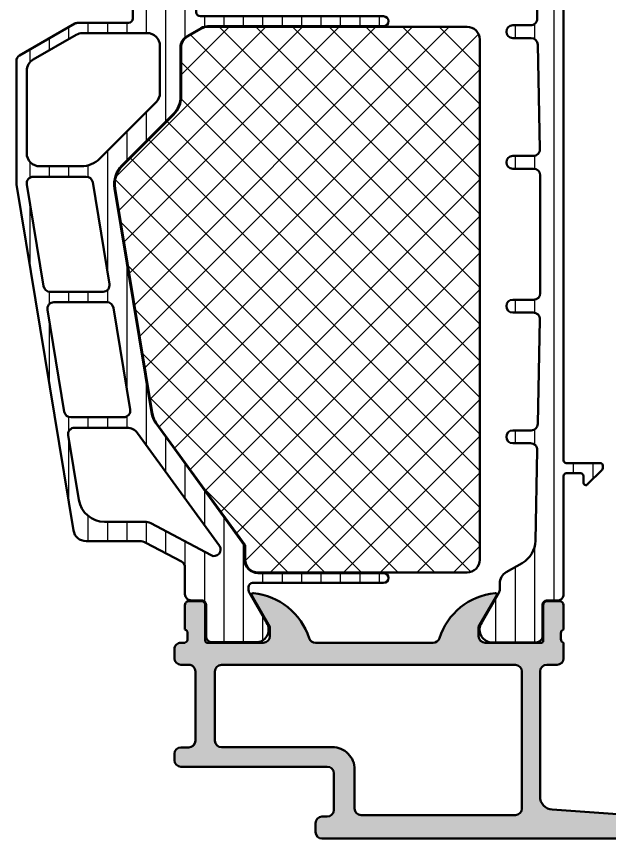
# Model space of a CAD drawing. Extents: x -35 to 53, y 0 to 100.
# Drawn here: x -15.9 to 29.5, y 0 to 62.9 of the extents above; entities that cross this region are included whole.
import ezdxf

# ---------------------------------------------------------------- set-up
doc = ezdxf.new("R2010")
doc.units = 0
for name, color, linetype, lineweight in [('0S-Alu contour', 7, 'Continuous', 50), ('0S-Alu hatch', 252, 'Continuous', 25), ('0S-Plastic contour', 254, 'Continuous', 50), ('0S-Plastic hatch', 253, 'Continuous', 25), ('0S-PT contour', 91, 'Continuous', 50), ('0S-PT hatch', 103, 'Continuous', 25)]:
    doc.layers.add(name, color=color, linetype=linetype, lineweight=lineweight)
pattern_1 = [(90, (0, 0), (-1.4859, 0), [])]

# ---------------------------------------------------------------- blocks, each defined once
blk = doc.blocks.new('284511__0AE9117D_0B36_4431_A4AB_5040B3E0B7EE___A449E9CF_5536_4813_8C8E_243A45C090B4_')
at = {"layer": '0S-Plastic hatch'}
h = blk.add_hatch(dxfattribs=at)
h.set_pattern_fill('ANSI31', color=256, scale=0.4680000000000001, angle=45, style=0)
h.set_pattern_definition(pattern_1)
edge = h.paths.add_edge_path()
edge.add_ellipse((-7.31706953571917, 62.75000000000009), major_axis=(-0.3200000000001424, 0), ratio=1, start_angle=90.0000000000012, end_angle=180, ccw=False)
edge.add_line((-7.317069535719163, 62.42999999999994), (-11.18309493950391, 62.42999999999994))
edge.add_arc((-11.18309493950392, 61.95000000000004), 0.4799999999999045, 89.99999999999831, 120.0000000000004)
edge.add_line((-11.42309493950388, 62.36569219381649), (-15.65706953571907, 59.92120582094939))
edge.add_arc((-15.41706953571903, 59.50551362713284), 0.4800000000000328, 120.0000000000029, 180)
edge.add_line((-15.89706953571906, 59.50551362713284), (-15.89706953571903, 50.05163730453524))
edge.add_line((-15.89706953571903, 50.05163730453524), (-11.53536212695635, 23.59061235804133))
edge.add_arc((-10.56841043240754, 23.74999999999992), 0.9799999999999611, 189.3601908019132, 270.0000000000017)
edge.add_line((-10.56841043240752, 22.76999999999996), (-6.4662072924243, 22.77000000000002))
edge.add_ellipse((-6.466207292424279, 21.74999999999991), major_axis=(-1.020000000000109, 0), ratio=1, start_angle=242.02052561152118, end_angle=270.0000000000012, ccw=False)
edge.add_line((-5.987668961943263, 22.65077803384658), (-3.273108818219, 21.20866795749315))
edge.add_ellipse((-3.517069535719066, 20.74944778337535), major_axis=(-0.5199999999999382, 0), ratio=1, start_angle=180, end_angle=242.0205256115217, ccw=False)
edge.add_line((-2.997069535719129, 20.74944778337535), (-2.997069535719028, 18.70999432109069))
edge.add_arc((-2.517072214621123, 18.70999432109071), 0.4799973210979048, 180, 270.0000000005072)
edge.add_line((-2.517072214616874, 18.22999699999281), (-1.706738202381401, 18.22999699999999))
edge.add_ellipse((-1.706738202378559, 17.90999699999998), major_axis=(-0.3200000000000074, 0), ratio=1, start_angle=179.9920750885882, end_angle=270.0000000005089, ccw=False)
edge.add_line((-1.386738205439554, 17.90995273894506), (-1.387070148191099, 15.51006236844606))
edge.add_arc((-0.907074175355497, 15.50999597742008), 0.4799959774270669, 179.9920750885421, 270.0000000001162)
edge.add_line((-0.9070741753545235, 15.02999999999301), (2.568032309276468, 15.02999999999999))
edge.add_arc((2.427159313396217, 15.99981807472283), 0.9799960709244754, 278.264816125023, 392.7547077047844)
edge.add_line((3.25133067883115, 16.53003865092158), (1.93258578466942, 18.81417212186573))
edge.add_ellipse((2.382844971866482, 19.07412934928645), major_axis=(-0.5199145081103537, 0), ratio=1, start_angle=0, end_angle=29.999996610748724, ccw=False)
edge.add_line((1.862930463756129, 19.07412934928645), (1.862930464280971, 19.25000000095499))
edge.add_ellipse((2.182930464280921, 19.25000000000002), major_axis=(-0.3199999999999505, 0), ratio=1, start_angle=270, end_angle=360, ccw=False)
edge.add_line((2.182930464280921, 19.56999999999997), (12.20472791089276, 19.57))
edge.add_arc((12.20472791089276, 19.95), 0.3800000000000025, 270, 450)
edge.add_line((12.20472791089276, 20.33000000000001), (2.582930464280948, 20.33))
edge.add_ellipse((2.582930464280948, 21.35), major_axis=(-1.019999999999996, 0), ratio=1, start_angle=0, end_angle=90, ccw=False)
edge.add_line((1.562930464280952, 21.35), (1.562930464280945, 22.44350160607533))
edge.add_line((1.562930464280945, 22.44350160607533), (-5.205143685234602, 31.75895650187685))
edge.add_ellipse((-3.570929356597268, 32.9462827115076), major_axis=(-2.019999999999925, 0), ratio=1, start_angle=9.360190801913177, end_angle=36, ccw=False)
edge.add_line((-5.564033869850931, 32.61774900053172), (-8.388376602360985, 49.75209491109276))
edge.add_ellipse((-6.395272089107201, 50.08062862206865), major_axis=(-2.020000000000047, 0), ratio=1, start_angle=-45.0000000000004, end_angle=9.36019080191312, ccw=False)
edge.add_line((-7.823627787104051, 51.50898432006552), (-3.91699810896975, 55.41561399819975))
edge.add_arc((-5.317069535719106, 56.81568542494915), 1.980000000000009, 314.9999999999995, 360)
edge.add_line((-3.337069535719097, 56.81568542494915), (-3.337069535718967, 60.53341924626916))
edge.add_ellipse((-2.317069535718935, 60.53341924626912), major_axis=(-1.020000000000031, 0), ratio=1, start_angle=299.9999999999987, end_angle=360, ccw=False)
edge.add_line((-2.827069535718932, 61.41676515812928), (-1.759120343287904, 62.03334591186016))
edge.add_ellipse((-1.24912034328792, 61.15000000000003), major_axis=(-1.01999999999999, 0), ratio=1, start_angle=270.0000000000013, end_angle=299.99999999999926, ccw=False)
edge.add_line((-1.249120343287943, 62.17000000000002), (12.20472791089276, 62.17000000000002))
edge.add_arc((12.20472791089276, 62.55000000000002), 0.3800000000000096, 270, 450)
edge.add_line((12.20472791089276, 62.93000000000003), (-1.817069535718964, 62.92999999999996))
edge.add_ellipse((-1.817069535718964, 63.25000000000002), major_axis=(-0.3200000000000642, 0), ratio=1, start_angle=0, end_angle=90, ccw=False)
edge.add_line((-2.137069535719028, 63.25000000000002), (-2.137069536242051, 63.42587054460935))
edge.add_ellipse((-1.617154885239266, 63.42587054615552), major_axis=(-0.5199146510027859, 0), ratio=1, start_angle=330.0000033892884, end_angle=360, ccw=False)
edge.add_line((-2.067414196184977, 63.68582784502216), (-0.7486692829078976, 65.96996134907857))
edge.add_arc((-1.572840648342939, 66.50018192527713), 0.9799960709244672, 327.2452922952281, 441.7351838749735)
edge.add_line((-1.431967652462629, 67.46999999999997), (-4.907074137075206, 67.47000000000693))
edge.add_arc((-4.907074137076165, 66.99000402256137), 0.4799959774455687, 89.9999999998855, 180.0079248057727)
edge.add_line((-5.387070109930391, 66.98993763242036), (-5.386738167178748, 64.5900472610668))
edge.add_ellipse((-5.706738164129625, 64.59000300001189), major_axis=(-0.3200000000118782, 0), ratio=1, start_angle=90.00000000216278, end_angle=180.0079249114119, ccw=False)
edge.add_line((-5.706738164117545, 64.270003), (-6.517069535719322, 64.27000299999997))
edge.add_arc((-6.517069535719308, 63.79000299999997), 0.4799999999999969, 90.0000000000017, 180)
edge.add_line((-6.997069535719305, 63.79000299999997), (-6.997069535719028, 62.75000000000009))
edge = h.paths.add_edge_path()
edge.add_line((-5.20289321881345, 56.35710678118647), (-9.52421356237297, 52.03578643762697))
edge.add_ellipse((-10.93842712474607, 53.45000000000009), major_axis=(-2.000000000000015, 0), ratio=1, start_angle=90, end_angle=134.9999999999997, ccw=False)
edge.add_line((-10.93842712474607, 51.45000000000006), (-14.11000000000005, 51.45000000000007))
edge.add_ellipse((-14.11000000000005, 52.44999999999996), major_axis=(-0.9999999999998863, 0), ratio=1, start_angle=0, end_angle=90, ccw=False)
edge.add_line((-15.10999999999993, 52.44999999999996), (-15.10999999999992, 58.75495827718644))
edge.add_ellipse((-14.10999999999986, 58.75495827718645), major_axis=(-1.000000000000056, 0), ratio=1, start_angle=299.9999999999992, end_angle=360, ccw=False)
edge.add_line((-14.60999999999988, 59.62098368097095), (-11.32769145362405, 61.51602540378438))
edge.add_ellipse((-10.82769145362402, 60.64999999999987), major_axis=(-1.000000000000083, 0), ratio=1, start_angle=269.9999999999996, end_angle=299.9999999999991, ccw=False)
edge.add_line((-10.82769145362401, 61.64999999999994), (-5.909999999999854, 61.64999999999992))
edge.add_ellipse((-5.909999999999861, 60.64999999999994), major_axis=(-0.9999999999999857, 0), ratio=1, start_angle=180, end_angle=269.9999999999996, ccw=False)
edge.add_line((-4.909999999999875, 60.64999999999994), (-4.909999999999989, 57.064213562373))
edge.add_ellipse((-5.910000000000003, 57.06421356237303), major_axis=(-1.000000000000014, 0), ratio=1, start_angle=134.9999999999997, end_angle=180, ccw=False)
edge = h.paths.add_edge_path()
edge.add_line((-10.06162119400549, 50.2313202254891), (-8.775906908291091, 42.43132022548902))
edge.add_ellipse((-9.269249609591517, 42.34999999999994), major_axis=(-0.499999999999999, 0), ratio=1, start_angle=90.0000000000008, end_angle=189.3601908019139, ccw=False)
edge.add_line((-9.269249609591512, 41.84999999999994), (-13.32322668217835, 41.84999999999987))
edge.add_ellipse((-13.32322668217836, 42.34999999999986), major_axis=(-0.4999999999999929, 0), ratio=1, start_angle=9.360190801913973, end_angle=90.00000000000159, ccw=False)
edge.add_line((-13.81656938347878, 42.26867977451077), (-15.1022836691932, 50.06867977451092))
edge.add_ellipse((-14.60894096789278, 50.15), major_axis=(-0.499999999999992, 0), ratio=1, start_angle=-90, end_angle=9.360190801913973, ccw=False)
edge.add_line((-14.60894096789278, 50.64999999999999), (-10.55496389530591, 50.65000000000001))
edge.add_ellipse((-10.55496389530592, 50.15000000000001), major_axis=(-0.5, 0), ratio=1, start_angle=189.3601908019138, end_angle=269.9999999999992, ccw=False)
edge = h.paths.add_edge_path()
edge.add_line((-8.4792036115878, 40.631320225489), (-7.193489325873521, 32.83132022548904))
edge.add_ellipse((-7.686832027173949, 32.74999999999996), major_axis=(-0.4999999999999977, 0), ratio=1, start_angle=90.0000000000008, end_angle=189.3601908019131, ccw=False)
edge.add_line((-7.686832027173942, 32.24999999999996), (-11.74080909976074, 32.24999999999989))
edge.add_ellipse((-11.74080909976076, 32.7499999999999), major_axis=(-0.5000000000000142, 0), ratio=1, start_angle=9.360190801913575, end_angle=90.00000000000159, ccw=False)
edge.add_line((-12.2341518010612, 32.66867977451081), (-13.51986608677548, 40.46867977451078))
edge.add_ellipse((-13.02652338547505, 40.54999999999986), major_axis=(-0.5000000000000048, 0), ratio=1, start_angle=-90, end_angle=9.360190801913006, ccw=False)
edge.add_line((-13.02652338547505, 41.04999999999987), (-8.972546312888232, 41.04999999999992))
edge.add_ellipse((-8.972546312888227, 40.54999999999992), major_axis=(-0.5, 0), ratio=1, start_angle=189.3601908019131, end_angle=270.0000000000008, ccw=False)
edge = h.paths.add_edge_path()
edge.add_line((-6.627099971167332, 31.03778525229242), (-0.3645223396388175, 22.41808662470939))
edge.add_ellipse((-0.7690308368262891, 22.12419399856316), major_axis=(-0.4999999999999952, 0), ratio=1, start_angle=62.0205256115201, end_angle=215.9999999999997, ccw=False)
edge.add_line((-1.003608449807158, 21.68263613883446), (-5.616275895685646, 24.1331157194574))
edge.add_arc((-6.085431121647346, 23.25000000000009), 0.9999999999998893, 62.0205256115197, 90.0000000000004)
edge.add_line((-6.085431121647353, 24.24999999999998), (-9.149139126112244, 24.24999999999994))
edge.add_ellipse((-9.149139126112281, 26.24999999999988), major_axis=(-1.999999999999946, 0), ratio=1, start_angle=9.360190801913973, end_angle=90.00000000000102, ccw=False)
edge.add_line((-11.12250993131394, 25.92471909804354), (-11.93744850435804, 30.86867977451082))
edge.add_ellipse((-11.4441058030576, 30.9499999999999), major_axis=(-0.5000000000000059, 0), ratio=1, start_angle=-90, end_angle=9.360190801913802, ccw=False)
edge.add_line((-11.4441058030576, 31.44999999999991), (-7.436116965542289, 31.44999999999996))
edge.add_ellipse((-7.436116965542282, 30.44999999999995), major_axis=(-1.000000000000003, 0), ratio=1, start_angle=215.9999999999999, end_angle=270.0000000000004, ccw=False)
at = {"layer": '0S-Alu contour', "color": 7}
for points in [[(-14.60999999999988, 59.62098368097095), (-11.32769145362405, 61.51602540378438)], [(-10.82769145362401, 61.64999999999994), (-5.909999999999854, 61.64999999999992)], [(-4.909999999999875, 60.64999999999994), (-4.909999999999989, 57.064213562373)], [(-15.10999999999993, 52.44999999999996), (-15.10999999999992, 58.75495827718644)], [(-5.20289321881345, 56.35710678118647), (-9.52421356237297, 52.03578643762697)], [(-10.93842712474607, 51.45000000000006), (-14.11000000000005, 51.45000000000007)], [(-14.60894096789278, 50.64999999999999), (-10.55496389530591, 50.65000000000001)], [(-13.81656938347878, 42.26867977451077), (-15.1022836691932, 50.06867977451092)], [(-10.06162119400549, 50.2313202254891), (-8.775906908291091, 42.43132022548902)], [(-9.269249609591512, 41.84999999999994), (-13.32322668217835, 41.84999999999987)], [(-13.02652338547505, 41.04999999999987), (-8.972546312888232, 41.04999999999992)], [(-12.2341518010612, 32.66867977451081), (-13.51986608677548, 40.46867977451078)], [(-8.4792036115878, 40.631320225489), (-7.193489325873521, 32.83132022548904)], [(-7.686832027173942, 32.24999999999996), (-11.74080909976074, 32.24999999999989)], [(-11.12250993131394, 25.92471909804354), (-11.93744850435804, 30.86867977451082)], [(-11.4441058030576, 31.44999999999991), (-7.436116965542289, 31.44999999999996)], [(-6.627099971167332, 31.03778525229242), (-0.3645223396388175, 22.41808662470939)], [(-6.085431121647353, 24.24999999999998), (-9.149139126112244, 24.24999999999994)], [(-1.003608449807158, 21.68263613883446), (-5.616275895685646, 24.1331157194574)]]:
    blk.add_lwpolyline(points, dxfattribs=at)
at = {"layer": '0S-Alu contour', "color": 7, "extrusion": (0, 0, -1)}
for centre, radius, start, end in [((10.82769145362402, 60.64999999999987), 1.000000000000083, 60.00000000000089, 90.0000000000004), ((5.909999999999861, 60.64999999999994), 0.9999999999999857, 90.0000000000004, 180), ((14.10999999999986, 58.75495827718645), 1.000000000000056, 0, 60.00000000000082), ((5.910000000000003, 57.06421356237303), 1.000000000000014, 180, 225.0000000000003), ((14.11000000000005, 52.44999999999996), 0.9999999999998863, 270, 0), ((10.93842712474607, 53.45000000000009), 2.000000000000015, 225.0000000000003, 270), ((14.60894096789278, 50.15), 0.499999999999992, 350.639809198086, 90), ((10.55496389530592, 50.15000000000001), 0.5, 90.00000000000081, 170.6398091980862), ((13.32322668217836, 42.34999999999986), 0.4999999999999929, 269.9999999999984, 350.639809198086), ((9.269249609591517, 42.34999999999994), 0.499999999999999, 170.6398091980861, 269.9999999999992), ((13.02652338547505, 40.54999999999986), 0.5000000000000048, 350.639809198087, 90), ((8.972546312888227, 40.54999999999992), 0.5, 89.9999999999992, 170.6398091980869), ((7.686832027173949, 32.74999999999996), 0.4999999999999977, 170.6398091980869, 269.9999999999992), ((11.74080909976076, 32.7499999999999), 0.5000000000000142, 269.9999999999984, 350.6398091980864), ((11.4441058030576, 30.9499999999999), 0.5000000000000059, 350.6398091980862, 90), ((7.436116965542282, 30.44999999999995), 1.000000000000003, 89.99999999999959, 144.0000000000001), ((9.149139126112281, 26.24999999999988), 1.999999999999946, 269.999999999999, 350.639809198086), ((0.7690308368262891, 22.12419399856316), 0.4999999999999952, 144.0000000000003, 297.9794743884799)]:
    blk.add_arc(centre, radius, start, end, dxfattribs=at)
at = {"layer": '0S-Alu contour', "color": 7}
blk.add_arc((-6.085431121647346, 23.25000000000009), 0.9999999999998893, 62.0205256115197, 90.0000000000004, dxfattribs=at)
at = {"layer": '0S-Plastic contour', "color": 7}
for points in [[(-1.431967652462629, 67.46999999999997), (-4.907074137075206, 67.47000000000693)], [(-5.387070109930391, 66.98993763242036), (-5.386738167178748, 64.5900472610668)], [(-2.067414196184977, 63.68582784502216), (-0.7486692829078976, 65.96996134907857)], [(-5.706738164117545, 64.270003), (-6.517069535719322, 64.27000299999997)], [(-6.997069535719305, 63.79000299999997), (-6.997069535719028, 62.75000000000009)], [(-2.137069535719028, 63.25000000000002), (-2.137069536242051, 63.42587054460935)], [(12.20472791089276, 62.93000000000003), (-1.817069535718964, 62.92999999999996)], [(-11.42309493950388, 62.36569219381649), (-15.65706953571907, 59.92120582094939)], [(-7.317069535719163, 62.42999999999994), (-11.18309493950391, 62.42999999999994)], [(-2.827069535718932, 61.41676515812928), (-1.759120343287904, 62.03334591186016)], [(-1.249120343287943, 62.17000000000002), (12.20472791089276, 62.17000000000002)], [(-3.337069535719097, 56.81568542494915), (-3.337069535718967, 60.53341924626916)], [(-15.89706953571906, 59.50551362713284), (-15.89706953571903, 50.05163730453524), (-11.53536212695635, 23.59061235804133)], [(-7.823627787104051, 51.50898432006552), (-3.91699810896975, 55.41561399819975)], [(-5.564033869850931, 32.61774900053172), (-8.388376602360985, 49.75209491109276)], [(1.562930464280952, 21.35), (1.562930464280945, 22.44350160607533), (-5.205143685234602, 31.75895650187685)], [(-10.56841043240752, 22.76999999999996), (-6.4662072924243, 22.77000000000002)], [(-5.987668961943263, 22.65077803384658), (-3.273108818219, 21.20866795749315)], [(-2.997069535719129, 20.74944778337535), (-2.997069535719028, 18.70999432109069)], [(12.20472791089276, 20.33000000000001), (2.582930464280948, 20.33)], [(2.182930464280921, 19.56999999999997), (12.20472791089276, 19.57)], [(1.862930463756129, 19.07412934928645), (1.862930464280971, 19.25000000095499)], [(3.25133067883115, 16.53003865092158), (1.93258578466942, 18.81417212186573)], [(-2.517072214616874, 18.22999699999281), (-1.706738202381401, 18.22999699999999)], [(-1.386738205439554, 17.90995273894506), (-1.387070148191099, 15.51006236844606)], [(-0.9070741753545235, 15.02999999999301), (2.568032309276468, 15.02999999999999)]]:
    blk.add_lwpolyline(points, dxfattribs=at)
for centre, radius, start, end in [((-4.907074137076165, 66.99000402256137), 0.4799959774455687, 89.9999999998855, 180.0079248057727), ((-1.572840648342939, 66.50018192527713), 0.9799960709244672, 327.2452922952281, 81.73518387497352), ((-6.517069535719308, 63.79000299999997), 0.4799999999999969, 90.0000000000017, 180), ((12.20472791089276, 62.55000000000002), 0.3800000000000096, 270, 90), ((-11.18309493950392, 61.95000000000004), 0.4799999999999045, 89.99999999999831, 120.0000000000004), ((-15.41706953571903, 59.50551362713284), 0.4800000000000328, 120.0000000000029, 180), ((-5.317069535719106, 56.81568542494915), 1.980000000000009, 314.9999999999995, 0), ((-10.56841043240754, 23.74999999999992), 0.9799999999999611, 189.3601908019132, 270.0000000000017), ((12.20472791089276, 19.95), 0.3800000000000025, 270, 90), ((-2.517072214621123, 18.70999432109071), 0.4799973210979048, 180, 270.0000000005072), ((2.427159313396217, 15.99981807472283), 0.9799960709244754, 278.264816125023, 32.75470770478437), ((-0.907074175355497, 15.50999597742008), 0.4799959774270669, 179.9920750885421, 270.0000000001162)]:
    blk.add_arc(centre, radius, start, end, dxfattribs=at)
at = {"layer": '0S-Plastic contour', "color": 7, "extrusion": (0, 0, -1)}
for centre, radius, start, end in [((5.706738164129625, 64.59000300001189), 0.3200000000118782, 179.9920750885881, 269.9999999978372), ((1.617154885239266, 63.42587054615552), 0.5199146510027859, 0, 29.99999661071161), ((1.817069535718964, 63.25000000000002), 0.3200000000000642, 270, 0), ((7.31706953571917, 62.75000000000009), 0.3200000000001424, 180, 269.9999999999988), ((1.24912034328792, 61.15000000000003), 1.01999999999999, 60.00000000000073, 89.9999999999987), ((2.317069535718935, 60.53341924626912), 1.020000000000031, 0, 60.00000000000133), ((6.395272089107201, 50.08062862206865), 2.020000000000047, 350.6398091980869, 45.00000000000041), ((3.570929356597268, 32.9462827115076), 2.019999999999925, 324.0000000000001, 350.6398091980868), ((6.466207292424279, 21.74999999999991), 1.020000000000109, 89.9999999999988, 117.9794743884788), ((3.517069535719066, 20.74944778337535), 0.5199999999999382, 117.9794743884783, 180), ((-2.582930464280948, 21.35), 1.019999999999996, 270, 0), ((-2.182930464280921, 19.25000000000002), 0.3199999999999505, 0, 90), ((-2.382844971866482, 19.07412934928645), 0.5199145081103537, 330.0000033892514, 0), ((1.706738202378559, 17.90999699999998), 0.3200000000000074, 89.9999999994911, 180.0079249114118)]:
    blk.add_arc(centre, radius, start, end, dxfattribs=at)
blk = doc.blocks.new('441840__4EFA5B3E_5326_42F8_919F_3F13D68CB313_')
at = {"layer": '0S-PT hatch'}
h = blk.add_hatch(dxfattribs=at)
h.set_pattern_fill('ANSI37', color=256, scale=0.625, angle=90, style=0)
h.set_pattern_definition([(135, (0, 0), (-1.403165018917055, -1.403165018917055), []), (225, (0, 0), (1.403165018917055, -1.403165018917055), [])])
edge = h.paths.add_edge_path()
edge.add_line((19.56999999999992, 61.14999999999987), (19.56999999999998, 21.35000000000009))
edge.add_ellipse((18.58999999999995, 21.35000000000008), major_axis=(-0.9800000000000251, 0), ratio=1, start_angle=90.0000000000004, end_angle=180, ccw=False)
edge.add_line((18.58999999999996, 20.37000000000006), (12.21179744661185, 20.37000000000001))
edge.add_line((12.21179744661185, 20.37000000000001), (2.590000000000024, 20.37000000000001))
edge.add_ellipse((2.590000000000031, 21.35), major_axis=(-0.9799999999999897, 0), ratio=1, start_angle=0, end_angle=89.9999999999996, ccw=False)
edge.add_line((1.610000000000042, 21.35), (1.610000000000034, 22.45649839392466))
edge.add_line((1.610000000000034, 22.45649839392466), (-5.165713469740502, 31.78246791196855))
edge.add_ellipse((-3.563859820878171, 32.94628271150761), major_axis=(-1.979999999999926, 0), ratio=1, start_angle=9.360190801913006, end_angle=36.000000000000284, ccw=False)
edge.add_line((-5.517496918027802, 32.62425461857087), (-8.34183965053785, 49.75860052913187))
edge.add_ellipse((-6.388202553388097, 50.08062862206864), major_axis=(-1.98000000000005, 0), ratio=1, start_angle=-45.00000000000068, end_angle=9.360190801913177, ccw=False)
edge.add_line((-7.788273980137478, 51.48070004881806), (-3.881644302003195, 55.38732972695228))
edge.add_arc((-5.310000000000023, 56.81568542494914), 2.020000000000018, 314.9999999999995, 360)
edge.add_line((-3.290000000000006, 56.81568542494914), (-3.289999999999892, 60.53341924626913))
edge.add_ellipse((-2.309999999999867, 60.53341924626909), major_axis=(-0.9800000000000251, 0), ratio=1, start_angle=299.9999999999993, end_angle=360, ccw=False)
edge.add_line((-2.799999999999869, 61.38212414197788), (-1.732050807568832, 61.99870489570876))
edge.add_ellipse((-1.242050807568844, 61.15000000000002), major_axis=(-0.9799999999999874, 0), ratio=1, start_angle=270, end_angle=299.9999999999996, ccw=False)
edge.add_line((-1.242050807568844, 62.13000000000001), (12.21179744661186, 62.12999999999996))
edge.add_line((12.21179744661186, 62.12999999999996), (18.58999999999987, 62.12999999999992))
edge.add_ellipse((18.58999999999987, 61.14999999999987), major_axis=(-0.9800000000000464, 0), ratio=1, start_angle=180, end_angle=269.99999999999955, ccw=False)
at = {"layer": '0S-PT contour', "color": 7}
for points in [[(-2.799999999999869, 61.38212414197788), (-1.732050807568832, 61.99870489570876)], [(-1.242050807568844, 62.13000000000001), (12.21179744661186, 62.12999999999996), (18.58999999999987, 62.12999999999992)], [(19.56999999999992, 61.14999999999987), (19.56999999999998, 21.35000000000009)], [(-3.290000000000006, 56.81568542494914), (-3.289999999999892, 60.53341924626913)], [(-7.788273980137478, 51.48070004881806), (-3.881644302003195, 55.38732972695228)], [(-5.517496918027802, 32.62425461857087), (-8.34183965053785, 49.75860052913187)], [(1.610000000000042, 21.35), (1.610000000000034, 22.45649839392466), (-5.165713469740502, 31.78246791196855)], [(18.58999999999996, 20.37000000000006), (12.21179744661185, 20.37000000000001), (2.590000000000024, 20.37000000000001)]]:
    blk.add_lwpolyline(points, dxfattribs=at)
at = {"layer": '0S-PT contour', "color": 7, "extrusion": (0, 0, -1)}
for centre, radius, start, end in [((1.242050807568844, 61.15000000000002), 0.9799999999999874, 60.0000000000004, 90), ((-18.58999999999987, 61.14999999999987), 0.9800000000000466, 90.00000000000043, 180), ((2.309999999999867, 60.53341924626909), 0.9800000000000252, 0, 60.00000000000071), ((6.388202553388097, 50.08062862206864), 1.98000000000005, 350.6398091980868, 45.0000000000008), ((3.563859820878171, 32.94628271150761), 1.979999999999926, 323.9999999999997, 350.639809198087), ((-2.590000000000031, 21.35), 0.9799999999999897, 270.0000000000004, 0), ((-18.58999999999995, 21.35000000000008), 0.9800000000000252, 180, 269.9999999999996)]:
    blk.add_arc(centre, radius, start, end, dxfattribs=at)
at = {"layer": '0S-PT contour', "color": 7}
blk.add_arc((-5.310000000000023, 56.81568542494914), 2.020000000000018, 314.9999999999995, 0, dxfattribs=at)
blk = doc.blocks.new('284511__841B6F91_B62B_4847_9C79_B18D720F6D4D___D58C11FC_AB71_4D64_9BDC_F4B94328A5DF_')
at = {"layer": '0S-Plastic hatch'}
h = blk.add_hatch(dxfattribs=at)
h.set_pattern_fill('ANSI31', color=256, scale=0.4680000000000001, angle=45, style=0)
h.set_pattern_definition(pattern_1)
edge = h.paths.add_edge_path()
edge.add_line((25.9799999999999, 73.79000299999998), (25.97999999999993, 64.75000000000767))
edge.add_arc((26.18999999999995, 64.75000000000767), 0.2100000000000186, 180, 269.9999999999932)
edge.add_line((26.18999999999993, 64.54000000000767), (27.28999999999604, 64.54000000000755))
edge.add_arc((27.28999999999606, 64.75000000000774), 0.2100000000001927, 269.9999999999942, 360)
edge.add_line((27.49999999999625, 64.75000000000773), (27.49999999999625, 65.25000000000763))
edge.add_ellipse((27.68999999999626, 65.25000000000763), major_axis=(-0.1900000000000154, 0), ratio=1, start_angle=224.9999999999993, end_angle=360, ccw=False)
edge.add_line((27.82435028842172, 65.38435028843308), (28.92435028842168, 64.2843502884331))
edge.add_ellipse((28.78999999999616, 64.15000000000758), major_axis=(-0.1900000000001116, 0), ratio=1, start_angle=180, end_angle=225, ccw=False)
edge.add_line((28.97999999999627, 64.15000000000758), (28.97999999999602, 63.95000000000718))
edge.add_ellipse((28.78999999999622, 63.95000000000742), major_axis=(-0.1899999999997987, 0), ratio=1, start_angle=90, end_angle=180, ccw=False)
edge.add_line((28.78999999999622, 63.76000000000763), (26.18999999999617, 63.76000000000761))
edge.add_arc((26.18999999999617, 63.5500000000114), 0.2099999999962137, 90, 180)
edge.add_line((25.97999999999995, 63.5500000000114), (25.98000000000007, 28.94999999999603))
edge.add_arc((26.18999999999618, 28.94999999999603), 0.2099999999961035, 180, 270.0000000000009)
edge.add_line((26.18999999999618, 28.73999999999992), (28.78999999999621, 28.73999999999993))
edge.add_ellipse((28.78999999999621, 28.55000000000014), major_axis=(-0.1899999999997952, 0), ratio=1, start_angle=180, end_angle=270.0000000000011, ccw=False)
edge.add_line((28.97999999999601, 28.55000000000014), (28.97999999999626, 28.3500000000002))
edge.add_ellipse((28.78999999999623, 28.34999999999997), major_axis=(-0.1900000000000297, 0), ratio=1, start_angle=135.0000000000001, end_angle=180, ccw=False)
edge.add_line((28.92435028842169, 28.2156497115745), (27.8243502884217, 27.11564971157448))
edge.add_ellipse((27.68999999999625, 27.24999999999992), major_axis=(-0.1900000000000011, 0), ratio=1, start_angle=0, end_angle=135.0000000000015, ccw=False)
edge.add_line((27.49999999999625, 27.24999999999992), (27.49999999999625, 27.74999999999979))
edge.add_arc((27.28999999999606, 27.74999999999979), 0.2100000000001856, 0, 90.0000000000039)
edge.add_line((27.28999999999605, 27.95999999999998), (26.19000000000375, 27.95999999999988))
edge.add_arc((26.19000000000377, 27.74999999999618), 0.2100000000036957, 90.0000000000039, 180)
edge.add_line((25.98000000000007, 27.74999999999618), (25.98000000000011, 18.70999700000012))
edge.add_ellipse((25.49000000000002, 18.70999700000011), major_axis=(-0.490000000000098, 0), ratio=1, start_angle=89.9999999999996, end_angle=180, ccw=False)
edge.add_line((25.49000000000001, 18.21999700000002), (24.67966598775748, 18.21999700000002))
edge.add_arc((24.67966598775748, 17.90999700000002), 0.3100000000000058, 90, 180)
edge.add_line((24.36966598775748, 17.90999700000002), (24.3700006171609, 15.50999722280432))
edge.add_ellipse((23.88000531041819, 15.50999530673904), major_axis=(-0.4899953067464561, 0), ratio=1, start_angle=89.9999999998858, end_angle=180.0002240484899, ccw=False)
edge.add_line((23.88000531041721, 15.01999999999259), (20.4041775038158, 15.02000000000001))
edge.add_ellipse((20.54577115089191, 15.99981807472287), major_axis=(-0.989996070924484, 0), ratio=1, start_angle=-32.740756988376916, end_angle=81.77710364110038, ccw=False)
edge.add_line((19.71305944591096, 16.53524634894234), (21.03169560919381, 18.81919149350405))
edge.add_arc((20.59002263812886, 19.07419146728958), 0.5099999999999553, 330.0000034006555, 360.5398516222432)
edge.add_line((21.10000000000014, 19.07899671221212), (21.10000000000014, 19.53149545762267))
edge.add_ellipse((22.09000000000009, 19.53149545762267), major_axis=(-0.9899999999999485, 0), ratio=1, start_angle=299.9999999999983, end_angle=360, ccw=False)
edge.add_line((21.59500000000014, 20.38886060736923), (22.81844590919087, 21.0952174323794))
edge.add_arc((21.81344590919093, 22.83592849398615), 2.010000000000002, 299.9999999999981, 358.8298047176663)
edge.add_line((23.8230267081173, 22.79487958917155), (23.96488342538069, 29.7395846062411))
edge.add_arc((23.45498978983221, 29.75000000000004), 0.5100000000000029, 358.8298047176656, 450.0000000000004)
edge.add_line((23.4549897898322, 30.26000000000004), (22.09000000000002, 30.26000000000003))
edge.add_ellipse((22.09000000000002, 30.75000000000003), major_axis=(-0.490000000000002, 0), ratio=1, start_angle=-89.9999999999996, end_angle=90.0000000000004, ccw=False)
edge.add_line((22.09000000000001, 31.24000000000004), (23.49584299149152, 31.24000000000002))
edge.add_arc((23.49584299149152, 31.75000000000003), 0.5100000000000052, 269.9999999999996, 358.8298047176656)
edge.add_line((24.00573662704001, 31.7395846062411), (24.16914943367726, 39.73958460624116))
edge.add_arc((23.65925579812883, 39.75000000000009), 0.5099999999999496, 358.8298047176656, 450.0000000000004)
edge.add_line((23.65925579812883, 40.26000000000004), (22.09000000000002, 40.26000000000002))
edge.add_ellipse((22.09000000000002, 40.75000000000002), major_axis=(-0.490000000000002, 0), ratio=1, start_angle=-90, end_angle=90, ccw=False)
edge.add_line((22.09000000000002, 41.24000000000003), (23.68999999999993, 41.24000000000003))
edge.add_arc((23.68999999999993, 41.7500000000001), 0.5100000000000762, 270, 360)
edge.add_line((24.20000000000001, 41.7500000000001), (24.20000000000001, 50.75000000000001))
edge.add_arc((23.68999999999999, 50.75000000000001), 0.5100000000000123, 0, 89.9999999999992)
edge.add_line((23.69, 51.26000000000002), (22.09, 51.26000000000002))
edge.add_ellipse((22.09, 51.75000000000003), major_axis=(-0.490000000000002, 0), ratio=1, start_angle=-90.0000000000004, end_angle=89.9999999999996, ccw=False)
edge.add_line((22.09000000000001, 52.24000000000003), (23.6592557981288, 52.24000000000004))
edge.add_arc((23.6592557981288, 52.75000000000003), 0.5099999999999838, 270.0000000000004, 361.1701952823312)
edge.add_line((24.16914943367726, 52.76041539375893), (24.00573662704001, 60.76041539375893))
edge.add_arc((23.49584299149154, 60.74999999999999), 0.5099999999999995, 1.170195282334352, 89.99999999999841)
edge.add_line((23.49584299149155, 61.25999999999999), (22.08999999999997, 61.26000000000004))
edge.add_ellipse((22.08999999999997, 61.75000000000003), major_axis=(-0.4899999999999878, 0), ratio=1, start_angle=-90.0000000000004, end_angle=89.9999999999996, ccw=False)
edge.add_line((22.08999999999998, 62.24000000000001), (23.45498978983222, 62.24000000000003))
edge.add_arc((23.45498978983221, 62.75000000000003), 0.509999999999998, 270.0000000000008, 361.1701952823344)
edge.add_line((23.96488342538069, 62.76041539375897), (23.82302670811729, 69.70512041082854))
edge.add_arc((21.813445909191, 69.66407150601391), 2.00999999999993, 1.170195282334975, 59.99999999999929)
edge.add_line((22.81844590919098, 71.40478256762054), (21.59500000000014, 72.11113939263086))
edge.add_ellipse((22.09000000000014, 72.96850454237745), major_axis=(-0.9899999999999904, 0), ratio=1, start_angle=0, end_angle=59.99999999999977, ccw=False)
edge.add_line((21.10000000000015, 72.96850454237745), (21.10000000000016, 73.4210032878028))
edge.add_arc((20.59002263812851, 73.42580853271026), 0.5100000000001869, 359.46014837945, 389.9999965993433)
edge.add_line((21.03169560919366, 73.6808085064959), (19.71305944591086, 75.96475365105756))
edge.add_ellipse((20.54577115089173, 76.50018192527715), major_axis=(-0.9899960709244757, 0), ratio=1, start_angle=-81.77710364110283, end_angle=32.74075698838368, ccw=False)
edge.add_line((20.40417750381567, 77.47999999999999), (23.88000463962396, 77.48000000000695))
edge.add_ellipse((23.88000463962494, 76.99000402256138), major_axis=(-0.4899959774455738, 0), ratio=1, start_angle=179.9920111314056, end_angle=270.00000000011465, ccw=False)
edge.add_line((24.37000061230744, 76.98993570141283), (24.36966599077075, 74.59004622395402))
edge.add_arc((24.6796659877728, 74.59000300001544), 0.3100000000154498, 179.9920111314055, 270.0000000000027)
edge.add_line((24.67966598777281, 74.280003), (25.48999999999982, 74.28000300000004))
edge.add_ellipse((25.48999999999985, 73.79000299999998), major_axis=(-0.4900000000000518, 0), ratio=1, start_angle=180, end_angle=270.0000000000033, ccw=False)
at = {"layer": '0S-Plastic contour', "color": 7}
for points in [[(20.40417750381567, 77.47999999999999), (23.88000463962396, 77.48000000000695)], [(24.37000061230744, 76.98993570141283), (24.36966599077075, 74.59004622395402)], [(21.03169560919366, 73.6808085064959), (19.71305944591086, 75.96475365105756)], [(24.67966598777281, 74.280003), (25.48999999999982, 74.28000300000004)], [(25.9799999999999, 73.79000299999998), (25.97999999999993, 64.75000000000767)], [(21.10000000000015, 72.96850454237745), (21.10000000000016, 73.4210032878028)], [(22.81844590919098, 71.40478256762054), (21.59500000000014, 72.11113939263086)], [(23.96488342538069, 62.76041539375897), (23.82302670811729, 69.70512041082854)], [(27.49999999999625, 64.75000000000773), (27.49999999999625, 65.25000000000763)], [(27.82435028842172, 65.38435028843308), (28.92435028842168, 64.2843502884331)], [(26.18999999999993, 64.54000000000767), (27.28999999999604, 64.54000000000755)], [(25.97999999999995, 63.5500000000114), (25.98000000000007, 28.94999999999603)], [(28.78999999999622, 63.76000000000763), (26.18999999999617, 63.76000000000761)], [(28.97999999999627, 64.15000000000758), (28.97999999999602, 63.95000000000718)], [(22.08999999999998, 62.24000000000001), (23.45498978983222, 62.24000000000003)], [(23.49584299149155, 61.25999999999999), (22.08999999999997, 61.26000000000004)], [(24.16914943367726, 52.76041539375893), (24.00573662704001, 60.76041539375893)], [(22.09000000000001, 52.24000000000003), (23.6592557981288, 52.24000000000004)], [(23.69, 51.26000000000002), (22.09, 51.26000000000002)], [(24.20000000000001, 41.7500000000001), (24.20000000000001, 50.75000000000001)], [(22.09000000000002, 41.24000000000003), (23.68999999999993, 41.24000000000003)], [(23.65925579812883, 40.26000000000004), (22.09000000000002, 40.26000000000002)], [(24.00573662704001, 31.7395846062411), (24.16914943367726, 39.73958460624116)], [(22.09000000000001, 31.24000000000004), (23.49584299149152, 31.24000000000002)], [(23.4549897898322, 30.26000000000004), (22.09000000000002, 30.26000000000003)], [(23.8230267081173, 22.79487958917155), (23.96488342538069, 29.7395846062411)], [(26.18999999999618, 28.73999999999992), (28.78999999999621, 28.73999999999993)], [(28.97999999999601, 28.55000000000014), (28.97999999999626, 28.3500000000002)], [(25.98000000000007, 27.74999999999618), (25.98000000000011, 18.70999700000012)], [(27.28999999999605, 27.95999999999998), (26.19000000000375, 27.95999999999988)], [(27.49999999999625, 27.24999999999992), (27.49999999999625, 27.74999999999979)], [(28.92435028842169, 28.2156497115745), (27.8243502884217, 27.11564971157448)], [(21.59500000000014, 20.38886060736923), (22.81844590919087, 21.0952174323794)], [(21.10000000000014, 19.07899671221212), (21.10000000000014, 19.53149545762267)], [(19.71305944591096, 16.53524634894234), (21.03169560919381, 18.81919149350405)], [(24.36966598775748, 17.90999700000002), (24.3700006171609, 15.50999722280432)], [(25.49000000000001, 18.21999700000002), (24.67966598775748, 18.21999700000002)], [(23.88000531041721, 15.01999999999259), (20.4041775038158, 15.02000000000001)]]:
    blk.add_lwpolyline(points, dxfattribs=at)
at = {"layer": '0S-Plastic contour', "color": 7, "extrusion": (0, 0, -1)}
for centre, radius, start, end in [((-20.54577115089173, 76.50018192527715), 0.9899960709244757, 327.2592430116163, 81.77710364110285), ((-23.88000463962494, 76.99000402256138), 0.4899959774455738, 89.99999999988535, 180.0079888685945), ((-25.48999999999985, 73.79000299999998), 0.4900000000000518, 89.99999999999667, 180), ((-22.09000000000014, 72.96850454237745), 0.9899999999999904, 300.0000000000002, 0), ((-27.68999999999626, 65.25000000000763), 0.1900000000000155, 0, 135.0000000000007), ((-28.78999999999616, 64.15000000000758), 0.1900000000001116, 135, 180), ((-28.78999999999622, 63.95000000000742), 0.1899999999997988, 180, 270), ((-22.08999999999997, 61.75000000000003), 0.4899999999999878, 270.0000000000004, 90.00000000000043), ((-22.09, 51.75000000000003), 0.490000000000002, 270.0000000000004, 90.00000000000043), ((-22.09000000000002, 40.75000000000002), 0.490000000000002, 270, 90), ((-22.09000000000002, 30.75000000000003), 0.490000000000002, 269.9999999999996, 89.99999999999959), ((-28.78999999999621, 28.55000000000014), 0.1899999999997952, 89.99999999999893, 180), ((-28.78999999999623, 28.34999999999997), 0.1900000000000297, 180, 225), ((-27.68999999999625, 27.24999999999992), 0.1900000000000011, 224.9999999999985, 0), ((-22.09000000000009, 19.53149545762267), 0.9899999999999486, 0, 60.00000000000173), ((-25.49000000000002, 18.70999700000011), 0.490000000000098, 180, 270.0000000000004), ((-20.54577115089191, 15.99981807472287), 0.989996070924484, 278.2228963588997, 32.7407569883769), ((-23.88000531041819, 15.50999530673904), 0.4899953067464561, 179.9997759515101, 270.0000000001143)]:
    blk.add_arc(centre, radius, start, end, dxfattribs=at)
at = {"layer": '0S-Plastic contour', "color": 7}
for centre, radius, start, end in [((24.6796659877728, 74.59000300001544), 0.3100000000154498, 179.9920111314055, 270.0000000000027), ((20.59002263812851, 73.42580853271026), 0.5100000000001869, 359.46014837945, 29.99999659934326), ((21.813445909191, 69.66407150601391), 2.00999999999993, 1.170195282334975, 59.99999999999929), ((26.18999999999995, 64.75000000000767), 0.2100000000000186, 180, 269.9999999999932), ((27.28999999999606, 64.75000000000774), 0.2100000000001927, 269.9999999999942, 0), ((26.18999999999617, 63.5500000000114), 0.2099999999962137, 90, 180), ((23.45498978983221, 62.75000000000003), 0.509999999999998, 270.0000000000008, 1.170195282334352), ((23.49584299149154, 60.74999999999999), 0.5099999999999995, 1.170195282334352, 89.99999999999841), ((23.6592557981288, 52.75000000000003), 0.5099999999999838, 270.0000000000004, 1.170195282331237), ((23.68999999999999, 50.75000000000001), 0.5100000000000123, 0, 89.9999999999992), ((23.68999999999993, 41.7500000000001), 0.5100000000000762, 270, 0), ((23.65925579812883, 39.75000000000009), 0.5099999999999496, 358.8298047176656, 90.0000000000004), ((23.49584299149152, 31.75000000000003), 0.5100000000000052, 269.9999999999996, 358.8298047176656), ((23.45498978983221, 29.75000000000004), 0.5100000000000029, 358.8298047176656, 90.0000000000004), ((26.18999999999618, 28.94999999999603), 0.2099999999961035, 180, 270.0000000000009), ((26.19000000000377, 27.74999999999618), 0.2100000000036957, 90.0000000000039, 180), ((27.28999999999606, 27.74999999999979), 0.2100000000001856, 0, 90.0000000000039), ((21.81344590919093, 22.83592849398615), 2.010000000000002, 299.9999999999981, 358.8298047176663), ((20.59002263812886, 19.07419146728958), 0.5099999999999553, 330.0000034006555, 0.5398516222432201), ((24.67966598775748, 17.90999700000002), 0.3100000000000058, 90, 180)]:
    blk.add_arc(centre, radius, start, end, dxfattribs=at)
blk = doc.blocks.new('445600__5D060EB7_D687_4577_BA07_14A00CB10F06_')
at = {"layer": '0S-Alu hatch'}
h = blk.add_hatch(color=256, dxfattribs=at)
edge = h.paths.add_edge_path()
edge.add_line((-2.199999999999988, 12.79999999999999), (-2.200000000000009, 7.500000000000002))
edge.add_ellipse((-2.710000000000007, 7.500000000000005), major_axis=(-0.509999999999998, 0), ratio=1, start_angle=90, end_angle=180, ccw=False)
edge.add_line((-2.710000000000007, 6.990000000000007), (-3.310000000000009, 6.990000000000005))
edge.add_arc((-3.310000000000009, 6.500000000000024), 0.4899999999999807, 90, 180)
edge.add_line((-3.79999999999999, 6.500000000000024), (-3.800000000000011, 6.000000000000029))
edge.add_arc((-3.310000000000002, 6.000000000000015), 0.4900000000000091, 180, 270)
edge.add_line((-3.310000000000002, 5.510000000000006), (7.890000000000021, 5.510000000000001))
edge.add_ellipse((7.890000000000021, 5.000000000000024), major_axis=(-0.5099999999999767, 0), ratio=1, start_angle=180, end_angle=270, ccw=False)
edge.add_line((8.399999999999999, 5.000000000000024), (8.399999999999999, 2.2))
edge.add_ellipse((7.890000000000007, 2.199999999999999), major_axis=(-0.5099999999999909, 0), ratio=1, start_angle=90.00000000000159, end_angle=180, ccw=False)
edge.add_line((7.890000000000021, 1.690000000000008), (7.489999999999994, 1.69))
edge.add_arc((7.490000000000001, 1.199999999999998), 0.490000000000002, 90.00000000000082, 180)
edge.add_line((7, 1.199999999999998), (6.999999999999971, 0.5000000000000668))
edge.add_arc((7.490000000000001, 0.5000000000000396), 0.4900000000000305, 180, 270)
edge.add_line((7.490000000000001, 0.0100000000000091), (52.49, 0.0100000000000001))
edge.add_arc((52.49, 0.5), 0.4899999999999999, 270, 360)
edge.add_line((52.98, 0.4999999999999999), (52.98, 4.5))
edge.add_arc((52.49, 4.5), 0.490000000000002, 0, 90)
edge.add_line((52.49, 4.990000000000001), (51.18999999999999, 4.99))
edge.add_arc((51.18999999999999, 4.5), 0.4900000000000003, 90, 180)
edge.add_line((50.69999999999999, 4.5), (50.7, 4.009999999999999))
edge.add_line((50.7, 4.009999999999999), (51.69999999999999, 4.009999999999999))
edge.add_line((51.69999999999999, 4.009999999999999), (51.69999999999997, 2.599999999999999))
edge.add_ellipse((50.68999999999996, 2.600000000000015), major_axis=(-1.010000000000005, 0), ratio=1, start_angle=90, end_angle=180, ccw=False)
edge.add_line((50.68999999999996, 1.59000000000001), (46.68999999999999, 1.589999999999992))
edge.add_ellipse((46.68999999999999, 2.599999999999993), major_axis=(-1.01, 0), ratio=1, start_angle=0, end_angle=90.0000000000004, ccw=False)
edge.add_line((45.67999999999999, 2.599999999999993), (45.67999999999999, 4.009999999999999))
edge.add_line((45.67999999999999, 4.009999999999999), (46.67999999999999, 4.009999999999998))
edge.add_line((46.67999999999999, 4.009999999999998), (46.67999999999999, 4.500000000000001))
edge.add_arc((46.18999999999998, 4.5), 0.490000000000002, 0, 90)
edge.add_line((46.18999999999998, 4.990000000000002), (43.39000000000001, 4.99))
edge.add_arc((43.39000000000001, 4.5), 0.4900000000000003, 90, 180)
edge.add_line((42.90000000000001, 4.5), (42.9, 4.299999999999993))
edge.add_arc((43.39000000000001, 4.299999999999984), 0.4900000000000091, 180, 270)
edge.add_line((43.39000000000001, 3.809999999999975), (43.89000000000001, 3.809999999999982))
edge.add_ellipse((43.89000000000001, 3.299999999999986), major_axis=(-0.5099999999999967, 0), ratio=1, start_angle=180, end_angle=270, ccw=False)
edge.add_line((44.4, 3.299999999999986), (44.39999999999998, 2.299999999999998))
edge.add_ellipse((43.88999999999998, 2.300000000000007), major_axis=(-0.5100000000000052, 0), ratio=1, start_angle=90, end_angle=180, ccw=False)
edge.add_line((43.88999999999998, 1.790000000000002), (31.18964331152378, 1.79))
edge.add_line((31.18964331152378, 1.79), (25.11804047951219, 2.223685916572258))
edge.add_ellipse((25.18999999999998, 3.231119203401302), major_axis=(-1.010000000000002, 0), ratio=1, start_angle=0, end_angle=85.914383220025, ccw=False)
edge.add_line((24.17999999999998, 3.231119203401302), (24.17999999999997, 12.80000000000002))
edge.add_ellipse((24.68999999999995, 12.80000000000002), major_axis=(-0.5099999999999838, 0), ratio=1, start_angle=270, end_angle=360, ccw=False)
edge.add_line((24.68999999999995, 13.31000000000001), (25.49000000000001, 13.31000000000001))
edge.add_arc((25.49, 13.80000000000001), 0.4900000000000056, 270.0000000000004, 360)
edge.add_line((25.98000000000001, 13.80000000000001), (25.98000000000001, 14.99262344879948))
edge.add_ellipse((26.06883644654307, 15.26752059199311), major_axis=(-0.288895056327413, 0), ratio=1, start_angle=-1.144255259722513, end_angle=72.09111310865637, ccw=False)
edge.add_line((25.77999900000004, 15.2732897379371), (25.77999900000004, 15.72668241068082))
edge.add_ellipse((26.06886709564322, 15.73244365946857), major_axis=(-0.2889255417371656, 0), ratio=1, start_angle=-72.0866793135134, end_angle=1.1425681414697237, ccw=False)
edge.add_line((25.98000000000003, 16.00736293485693), (25.98000000000002, 17.87999800000001))
edge.add_arc((25.69000000000003, 17.87999800000001), 0.2899999999999885, 0, 89.9999999999993)
edge.add_line((25.69000000000004, 18.16999799999999), (24.71002568095724, 18.16999800000001))
edge.add_arc((24.71002568095724, 17.87999800000001), 0.289999999999992, 90, 180)
edge.add_line((24.42002568095725, 17.87999800000001), (24.42002568095726, 15.12000000000004))
edge.add_ellipse((24.29002568095725, 15.12000000000004), major_axis=(-0.1300000000000097, 0), ratio=1, start_angle=90, end_angle=180, ccw=False)
edge.add_line((24.29002568095725, 14.99000000000003), (19.99000000000003, 14.99000000000004))
edge.add_ellipse((19.99000000000003, 15.5), major_axis=(-0.5099999999999554, 0), ratio=1, start_angle=0, end_angle=90, ccw=False)
edge.add_line((19.48000000000007, 15.5), (19.48000000000014, 16.2026794919244))
edge.add_line((19.48000000000014, 16.2026794919244), (20.86283520358467, 18.59782032302762))
edge.add_arc((20.75188021535188, 18.66188021535176), 0.1281197846482724, 330.0000000000025, 455.6225775507902)
edge.add_arc((21.2282232411737, 13.82339113815295), 4.989999999999251, 95.62257755079106, 162.2515836439297)
edge.add_ellipse((15.98999999999992, 15.50000000000076), major_axis=(-0.5100000000007294, 0), ratio=1, start_angle=90.0000000000008, end_angle=162.2515836439299, ccw=False)
edge.add_line((15.98999999999992, 14.99000000000003), (6.990000000000243, 14.99000000000001))
edge.add_ellipse((6.990000000000243, 15.50000000000056), major_axis=(-0.5100000000005523, 0), ratio=1, start_angle=17.748416356070493, end_angle=90, ccw=False)
edge.add_arc((1.75177675882643, 13.82339113815272), 4.989999999999469, 17.74841635607051, 84.37742244921023)
edge.add_arc((2.228119784648157, 18.66188021535174), 0.1281197846482898, 84.37742244920896, 209.9999999999984)
edge.add_line((2.117164796415345, 18.59782032302759), (3.499999999999872, 16.20267949192443))
edge.add_line((3.499999999999872, 16.20267949192443), (3.499999999999921, 15.50000000000003))
edge.add_ellipse((2.989999999999973, 15.49999999999999), major_axis=(-0.5099999999999483, 0), ratio=1, start_angle=90, end_angle=180, ccw=False)
edge.add_line((2.989999999999973, 14.99000000000004), (-1.310025680957195, 14.99000000000002))
edge.add_ellipse((-1.310025680957188, 15.12000000000004), major_axis=(-0.1300000000000168, 0), ratio=1, start_angle=0, end_angle=89.99999999999687, ccw=False)
edge.add_line((-1.440025680957205, 15.12000000000004), (-1.440025680957212, 17.87999800000002))
edge.add_arc((-1.730025680957197, 17.87999800000002), 0.2899999999999849, 0, 89.9999999999986)
edge.add_line((-1.73002568095719, 18.169998), (-2.709999999999986, 18.16999800000002))
edge.add_arc((-2.71, 17.87999800000001), 0.2900000000000062, 89.99999999999721, 180)
edge.add_line((-3.000000000000007, 17.87999800000001), (-3, 16.00736293485693))
edge.add_ellipse((-3.088867095643159, 15.73244365946858), major_axis=(-0.2889255417371446, 0), ratio=1, start_angle=178.8574318584963, end_angle=252.08667931351738, ccw=False)
edge.add_line((-2.799998999999999, 15.72668241068065), (-2.79999900000002, 15.27328973793732))
edge.add_ellipse((-3.088836446543055, 15.2675205919931), major_axis=(-0.288895056327425, 0), ratio=1, start_angle=106.13126336299291, end_angle=181.1442552597687, ccw=False)
edge.add_line((-3.008570173487527, 14.99), (-3.310000000000002, 14.99))
edge.add_arc((-3.310000000000009, 14.50000000000002), 0.4899999999999878, 89.99999999999918, 180)
edge.add_line((-3.799999999999997, 14.50000000000002), (-3.800000000000025, 13.80000000000003))
edge.add_arc((-3.310000000000016, 13.80000000000001), 0.4900000000000091, 180, 270)
edge.add_line((-3.310000000000016, 13.31), (-2.710000000000022, 13.31000000000001))
edge.add_ellipse((-2.710000000000007, 12.79999999999999), major_axis=(-0.5100000000000194, 0), ratio=1, start_angle=180, end_angle=270.0000000000016, ccw=False)
edge = h.paths.add_edge_path()
edge.add_ellipse((-0.2100000000000222, 12.80000000000005), major_axis=(-0.4999999999999858, 0), ratio=1, start_angle=270, end_angle=360, ccw=False)
edge.add_line((-0.2100000000000222, 13.30000000000003), (22.28999999999996, 13.30000000000003))
edge.add_ellipse((22.28999999999996, 12.80000000000003), major_axis=(-0.5, 0), ratio=1, start_angle=180, end_angle=270, ccw=False)
edge.add_line((22.78999999999996, 12.80000000000003), (22.78999999999997, 2.300000000000004))
edge.add_ellipse((22.28999999999997, 2.300000000000005), major_axis=(-0.5, 0), ratio=1, start_angle=90, end_angle=180, ccw=False)
edge.add_line((22.28999999999997, 1.800000000000005), (10.48999999999999, 1.800000000000006))
edge.add_ellipse((10.48999999999999, 2.299999999999999), major_axis=(-0.4999999999999929, 0), ratio=1, start_angle=0, end_angle=90, ccw=False)
edge.add_line((9.989999999999995, 2.300000000000002), (9.990000000000009, 5.300000000000012))
edge.add_arc((8.290000000000013, 5.300000000000012), 1.699999999999995, 0, 90.00000000000024)
edge.add_line((8.290000000000006, 7.000000000000007), (-0.2100000000000222, 7.000000000000006))
edge.add_ellipse((-0.2100000000000222, 7.499999999999999), major_axis=(-0.4999999999999929, 0), ratio=1, start_angle=0, end_angle=90, ccw=False)
edge.add_line((-0.7100000000000151, 7.5), (-0.710000000000008, 12.80000000000005))
at = {"layer": '0S-Alu contour', "color": 7}
for points in [[(2.117164796415345, 18.59782032302759), (3.499999999999872, 16.20267949192443), (3.499999999999921, 15.50000000000003)], [(19.48000000000007, 15.5), (19.48000000000014, 16.2026794919244), (20.86283520358467, 18.59782032302762)], [(-3.000000000000007, 17.87999800000001), (-3, 16.00736293485693)], [(-1.73002568095719, 18.169998), (-2.709999999999986, 18.16999800000002)], [(-1.440025680957205, 15.12000000000004), (-1.440025680957212, 17.87999800000002)], [(24.42002568095725, 17.87999800000001), (24.42002568095726, 15.12000000000004)], [(25.69000000000004, 18.16999799999999), (24.71002568095724, 18.16999800000001)], [(25.98000000000003, 16.00736293485693), (25.98000000000002, 17.87999800000001)], [(-2.799998999999999, 15.72668241068065), (-2.79999900000002, 15.27328973793732)], [(25.77999900000004, 15.2732897379371), (25.77999900000004, 15.72668241068082)], [(-3.799999999999997, 14.50000000000002), (-3.800000000000025, 13.80000000000003)], [(-3.008570173487527, 14.99), (-3.310000000000002, 14.99)], [(2.989999999999973, 14.99000000000004), (-1.310025680957195, 14.99000000000002)], [(15.98999999999992, 14.99000000000003), (6.990000000000243, 14.99000000000001)], [(24.29002568095725, 14.99000000000003), (19.99000000000003, 14.99000000000004)], [(25.98000000000001, 13.80000000000001), (25.98000000000001, 14.99262344879948)], [(-3.310000000000016, 13.31), (-2.710000000000022, 13.31000000000001)], [(-0.2100000000000222, 13.30000000000003), (22.28999999999996, 13.30000000000003)], [(24.68999999999995, 13.31000000000001), (25.49000000000001, 13.31000000000001)], [(-2.199999999999988, 12.79999999999999), (-2.200000000000009, 7.500000000000002)], [(-0.7100000000000151, 7.5), (-0.710000000000008, 12.80000000000005)], [(22.78999999999996, 12.80000000000003), (22.78999999999997, 2.300000000000004)], [(24.17999999999998, 3.231119203401302), (24.17999999999997, 12.80000000000002)], [(-2.710000000000007, 6.990000000000007), (-3.310000000000009, 6.990000000000005)], [(8.290000000000006, 7.000000000000007), (-0.2100000000000222, 7.000000000000006)], [(-3.79999999999999, 6.500000000000024), (-3.800000000000011, 6.000000000000029)], [(-3.310000000000002, 5.510000000000006), (7.890000000000021, 5.510000000000001)], [(9.989999999999995, 2.300000000000002), (9.990000000000009, 5.300000000000012)], [(8.399999999999999, 5.000000000000024), (8.399999999999999, 2.2)], [(42.90000000000001, 4.5), (42.9, 4.299999999999993)], [(46.18999999999998, 4.990000000000002), (43.39000000000001, 4.99)], [(45.67999999999999, 2.599999999999993), (45.67999999999999, 4.009999999999999), (46.67999999999999, 4.009999999999998), (46.67999999999999, 4.500000000000001)], [(50.69999999999999, 4.5), (50.7, 4.009999999999999), (51.69999999999999, 4.009999999999999), (51.69999999999997, 2.599999999999999)], [(52.49, 4.990000000000001), (51.18999999999999, 4.99)], [(52.98, 0.4999999999999999), (52.98, 4.5)], [(43.39000000000001, 3.809999999999975), (43.89000000000001, 3.809999999999982)], [(44.4, 3.299999999999986), (44.39999999999998, 2.299999999999998)], [(43.88999999999998, 1.790000000000002), (31.18964331152378, 1.79), (25.11804047951219, 2.223685916572258)], [(7.890000000000021, 1.690000000000008), (7.489999999999994, 1.69)], [(22.28999999999997, 1.800000000000005), (10.48999999999999, 1.800000000000006)], [(50.68999999999996, 1.59000000000001), (46.68999999999999, 1.589999999999992)], [(7, 1.199999999999998), (6.999999999999971, 0.5000000000000668)], [(7.490000000000001, 0.0100000000000091), (52.49, 0.0100000000000001)]]:
    blk.add_lwpolyline(points, dxfattribs=at)
for centre, radius, start, end in [((2.228119784648157, 18.66188021535174), 0.1281197846482898, 84.37742244920896, 209.9999999999984), ((1.75177675882643, 13.82339113815272), 4.989999999999469, 17.74841635607051, 84.37742244921023), ((21.2282232411737, 13.82339113815295), 4.989999999999251, 95.62257755079106, 162.2515836439297), ((20.75188021535188, 18.66188021535176), 0.1281197846482724, 330.0000000000025, 95.62257755079023), ((-2.71, 17.87999800000001), 0.2900000000000062, 89.99999999999721, 180), ((-1.730025680957197, 17.87999800000002), 0.2899999999999849, 0, 89.9999999999986), ((24.71002568095724, 17.87999800000001), 0.289999999999992, 90, 180), ((25.69000000000003, 17.87999800000001), 0.2899999999999885, 0, 89.9999999999993), ((-3.310000000000009, 14.50000000000002), 0.4899999999999878, 89.99999999999918, 180), ((-3.310000000000016, 13.80000000000001), 0.4900000000000091, 180, 270), ((25.49, 13.80000000000001), 0.4900000000000056, 270.0000000000004, 0), ((-3.310000000000009, 6.500000000000024), 0.4899999999999807, 90, 180), ((8.290000000000013, 5.300000000000012), 1.699999999999995, 0, 90.00000000000024), ((-3.310000000000002, 6.000000000000015), 0.4900000000000091, 180, 270), ((43.39000000000001, 4.5), 0.4900000000000003, 90, 180), ((46.18999999999998, 4.5), 0.490000000000002, 0, 90), ((51.18999999999999, 4.5), 0.4900000000000003, 90, 180), ((52.49, 4.5), 0.490000000000002, 0, 90), ((43.39000000000001, 4.299999999999984), 0.4900000000000091, 180, 270), ((7.490000000000001, 1.199999999999998), 0.490000000000002, 90.00000000000082, 180), ((7.490000000000001, 0.5000000000000396), 0.4900000000000305, 180, 270), ((52.49, 0.5), 0.4899999999999999, 270, 0)]:
    blk.add_arc(centre, radius, start, end, dxfattribs=at)
at = {"layer": '0S-Alu contour', "color": 7, "extrusion": (0, 0, -1)}
for centre, radius, start, end in [((3.088867095643159, 15.73244365946858), 0.2889255417371446, 107.9133206864826, 181.1425681415038), ((-26.06886709564322, 15.73244365946857), 0.2889255417371656, 358.8574318585303, 72.08667931351346), ((3.088836446543055, 15.2675205919931), 0.288895056327425, 178.8557447402313, 253.8687366370071), ((1.310025680957188, 15.12000000000004), 0.1300000000000168, 270.0000000000031, 0), ((-2.989999999999973, 15.49999999999999), 0.5099999999999483, 180, 270), ((-6.990000000000243, 15.50000000000056), 0.5100000000005523, 270, 342.2515836439295), ((-15.98999999999992, 15.50000000000076), 0.5100000000007294, 197.7484163560702, 269.9999999999992), ((-19.99000000000003, 15.5), 0.5099999999999554, 270, 0), ((-24.29002568095725, 15.12000000000004), 0.1300000000000097, 180, 270), ((-26.06883644654307, 15.26752059199311), 0.288895056327413, 287.9088868913436, 1.144255259722455), ((2.710000000000007, 12.79999999999999), 0.5100000000000194, 89.99999999999841, 180), ((0.2100000000000222, 12.80000000000005), 0.4999999999999858, 0, 90), ((-22.28999999999996, 12.80000000000003), 0.5, 90, 180), ((-24.68999999999995, 12.80000000000002), 0.5099999999999838, 0, 90), ((2.710000000000007, 7.500000000000005), 0.509999999999998, 180, 270), ((0.2100000000000222, 7.499999999999999), 0.4999999999999929, 270, 0), ((-7.890000000000021, 5.000000000000024), 0.5099999999999767, 90, 180), ((-43.89000000000001, 3.299999999999986), 0.5099999999999967, 90, 180), ((-25.18999999999998, 3.231119203401302), 1.010000000000002, 274.085616779975, 0), ((-46.68999999999999, 2.599999999999993), 1.01, 269.9999999999996, 0), ((-50.68999999999996, 2.600000000000015), 1.010000000000005, 180, 270), ((-7.890000000000007, 2.199999999999999), 0.5099999999999909, 180, 269.9999999999984), ((-10.48999999999999, 2.299999999999999), 0.4999999999999929, 270, 0), ((-22.28999999999997, 2.300000000000005), 0.5, 180, 270), ((-43.88999999999998, 2.300000000000007), 0.5100000000000052, 180, 270)]:
    blk.add_arc(centre, radius, start, end, dxfattribs=at)
blk = doc.blocks.new('441840__BA278DD7_FEF5_41F7_B54D_AC7BC062ECE9_')
at = {"layer": '0S-Alu contour', "color": 7}
blk.add_blockref('445600__5D060EB7_D687_4577_BA07_14A00CB10F06_', (0, 0), dxfattribs=at)
at = {"layer": '0S-Plastic contour', "color": 7}
for name in ['284511__841B6F91_B62B_4847_9C79_B18D720F6D4D___D58C11FC_AB71_4D64_9BDC_F4B94328A5DF_', '284511__0AE9117D_0B36_4431_A4AB_5040B3E0B7EE___A449E9CF_5536_4813_8C8E_243A45C090B4_']:
    blk.add_blockref(name, (0, 0), dxfattribs=at)
at = {"layer": '0S-PT contour', "color": 7}
blk.add_blockref('441840__4EFA5B3E_5326_42F8_919F_3F13D68CB313_', (0, 0), dxfattribs=at)

msp = doc.modelspace()

# ---------------------------------------------------------------- block references
at = {"layer": '0S-Alu contour', "color": 7}
msp.add_blockref('441840__BA278DD7_FEF5_41F7_B54D_AC7BC062ECE9_', (0, 0), dxfattribs=at)

doc.saveas('drawing.dxf')
